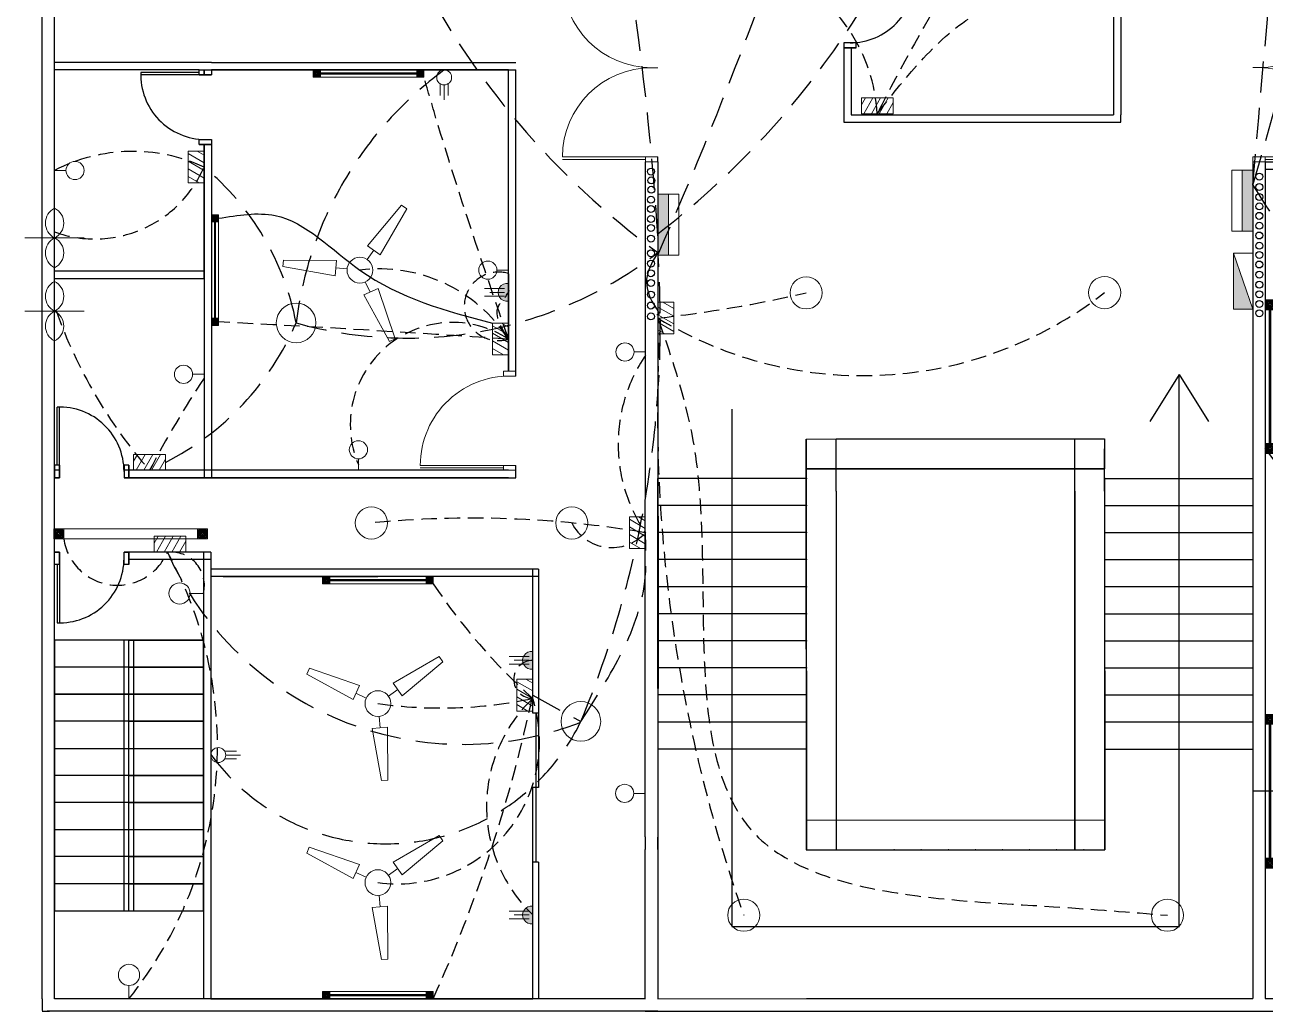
# Model space of a CAD drawing. Header units: inches. Extents: x 35258 to 134537, y 25067 to 83300.
# Drawn here: x 68748 to 69248, y 37307 to 37705 of the extents above; entities that cross this region are included whole.
import ezdxf

# ---------------------------------------------------------------- set-up
doc = ezdxf.new("R2010")
doc.units = ezdxf.units.IN
doc.header["$LTSCALE"] = 5
doc.header["$MEASUREMENT"] = 0
doc.linetypes.add('HIDDEN', pattern=[0.375, 0.25, -0.125])
for name, color, linetype in [('belkuni', 7, 'Continuous'), ('DB WIRE', 2, 'Continuous'), ('door', 60, 'Continuous'), ('SB wires', 1, 'Continuous')]:
    doc.layers.add(name, color=color, linetype=linetype)
for name, color, linetype, lineweight in [('E. Fixture', 6, 'Continuous', 20), ('G-FIX', 4, 'Continuous', 9), ('HATCH', 251, 'Continuous', 5)]:
    doc.layers.add(name, color=color, linetype=linetype, lineweight=lineweight)

# ---------------------------------------------------------------- blocks, each defined once
blk = doc.blocks.new('S')
at = {"layer": 'E. Fixture'}
for p, q in [((27102.47, -3564.52), (27101.37, -3580.67)), ((27104.44, -3564.49), (27102.47, -3564.52)), ((27104.44, -3564.49), (27106.12, -3580.63)), ((27106.12, -3580.63), (27101.37, -3580.67)), ((27103.45, -3584.14), (27103.45, -3580.66)), ((27082.54, -3599.02), (27095.82, -3589.69)), ((27095.82, -3589.69), (27098.17, -3593.81)), ((27100.04, -3590.05), (27097.02, -3591.79)), ((27106.86, -3590.05), (27109.88, -3591.79)), ((27111.08, -3589.69), (27108.73, -3593.81)), ((27124.36, -3599.02), (27111.08, -3589.69)), ((27083.52, -3600.72), (27098.17, -3593.81)), ((27123.38, -3600.72), (27108.73, -3593.81)), ((27082.54, -3599.02), (27083.52, -3600.72)), ((27124.36, -3599.02), (27123.38, -3600.72))]:
    blk.add_line(p, q, dxfattribs=at)
blk.add_circle((27103.45, -3588.08), 3.94, dxfattribs=at)
blk = doc.blocks.new('oo')
at = {"layer": 'E. Fixture', "lineweight": 15}
for p, q in [((755.23, 589.1), (809.18, 589.1)), ((755.23, 589.03), (809.18, 589.03)), ((755.23, 588.97), (809.18, 588.97)), ((755.23, 588.9), (809.18, 588.9)), ((755.23, 588.77), (809.18, 588.77)), ((755.23, 588.63), (809.18, 588.63)), ((755.23, 588.57), (809.18, 588.57)), ((755.23, 588.5), (809.18, 588.5)), ((755.23, 588.43), (809.18, 588.43)), ((755.23, 588.43), (809.18, 588.43))]:
    blk.add_line(p, q, dxfattribs=at)
at = {"layer": 'E. Fixture', "color": 5, "lineweight": 15}
blk.add_lwpolyline([(751.23, 590.77), (813.18, 590.77), (813.18, 586.76), (751.23, 586.76), (751.23, 590.77)], dxfattribs=at)
at = {"layer": 'HATCH', "lineweight": 15}
for points in [[(751.23, 590.77), (755.23, 590.77), (755.23, 586.76), (751.23, 586.76)], [(751.56, 590.43), (754.89, 590.43), (754.89, 587.1), (751.56, 587.1)], [(813.18, 590.77), (809.18, 590.77), (809.18, 586.76), (813.18, 586.76)], [(812.85, 590.43), (809.51, 590.43), (809.51, 587.1), (812.85, 587.1)], [(751.89, 590.1), (754.56, 590.1), (754.56, 587.43), (751.89, 587.43)], [(752.23, 589.77), (754.23, 589.77), (754.23, 587.76), (752.23, 587.76)], [(752.56, 589.43), (753.89, 589.43), (753.89, 588.1), (752.56, 588.1)], [(752.89, 589.1), (753.56, 589.1), (753.56, 588.43), (752.89, 588.43)], [(812.52, 590.1), (809.85, 590.1), (809.85, 587.43), (812.52, 587.43)], [(812.18, 589.77), (810.18, 589.77), (810.18, 587.76), (812.18, 587.76)], [(811.85, 589.43), (810.52, 589.43), (810.52, 588.1), (811.85, 588.1)], [(811.52, 589.1), (810.85, 589.1), (810.85, 588.43), (811.52, 588.43)]]:
    blk.add_lwpolyline(points, close=True, dxfattribs=at)
blk = doc.blocks.new('05')
at = {"layer": 'E. Fixture'}
blk.add_hatch(color=256, dxfattribs=at).paths.add_polyline_path([(27124.32, -3822.56), (27124.32, -3814.56, 1.138442)])
for p, q in [((27122.65, -3816.83), (27113.67, -3816.83)), ((27124.32, -3822.56), (27124.32, -3814.56)), ((27122.65, -3820.28), (27113.67, -3820.28)), ((27122.65, -3818.56), (27115.97, -3818.56))]:
    blk.add_line(p, q, dxfattribs=at)
blk.add_arc((27123.8, -3818.56), 4.03, 82.5917, 277.4083, dxfattribs=at)
blk = doc.blocks.new('14')
at = {"layer": 'E. Fixture'}
for p, q in [((26233.99, -3909.11), (26233.99, -3891.11)), ((26224.99, -3900.11), (26242.99, -3900.11))]:
    blk.add_line(p, q, dxfattribs=at)
for centre, start, end in [((26229.49, -3902.36), 26.564, 153.436), ((26229.49, -3897.86), 206.564, 333.436), ((26238.49, -3902.36), 26.564, 153.436), ((26238.49, -3897.86), 206.564, 333.436)]:
    blk.add_arc(centre, 5.03, start, end, dxfattribs=at)
blk = doc.blocks.new('2')
at = {"layer": 'E. Fixture'}
blk.add_hatch(color=256, dxfattribs=at).paths.add_polyline_path([(27131.11, -3604.57), (27131.11, -3606.15), (27140.34, -3606.15), (27140.34, -3604.57)])
blk.add_line((27140.34, -3604.57), (27131.11, -3604.57), dxfattribs=at)
blk.add_lwpolyline([(27131.11, -3602.99), (27140.34, -3602.99), (27140.34, -3606.15), (27131.11, -3606.15), (27131.11, -3602.99)], dxfattribs=at)
blk = doc.blocks.new('C')
at = {"layer": 'E. Fixture'}
blk.add_hatch(color=256, dxfattribs=at).paths.add_polyline_path([(27131.11, -3595.1), (27140.34, -3595.1), (27140.34, -3591.94)])
blk.add_line((27140.34, -3591.94), (27131.11, -3595.1), dxfattribs=at)
blk.add_lwpolyline([(27131.11, -3591.94), (27140.34, -3591.94), (27140.34, -3595.1), (27131.11, -3595.1), (27131.11, -3591.94)], dxfattribs=at)

msp = doc.modelspace()

# ---------------------------------------------------------------- hatches: boundary and pattern name
at = {"layer": 'E. Fixture', "lineweight": 5}
h = msp.add_hatch(dxfattribs=at)
h.set_pattern_fill('ANSI31', color=256, scale=21.33513, angle=15, style=0)
h.set_pattern_definition([(60, (12419.6095, 43619.7569), (-2.30959554, 1.3334456), [])])
h.paths.add_polyline_path([(69084.85, 37669.12), (69097.65, 37669.12), (69097.65, 37675.52), (69084.85, 37675.52)])
h = msp.add_hatch(dxfattribs=at)
h.set_pattern_fill('ANSI31', color=256, scale=21.33513, angle=-75, style=0)
h.set_pattern_definition([(330, (74764.0198, 94319.2512), (1.3334456, 2.30959554), [])])
h.paths.add_polyline_path([(68813.39, 37654.01), (68813.39, 37641.21), (68819.79, 37641.21), (68819.79, 37654.01)])
h = msp.add_hatch(dxfattribs=at)
h.set_pattern_fill('ANSI31', color=256, scale=21.33513, angle=105, style=0)
h.set_pattern_definition([(150, (63058.5727, -19084.9055), (-1.3334456, -2.30959554), [])])
h.paths.add_polyline_path([(69009.21, 37580.34), (69009.21, 37593.14), (69002.8, 37593.14), (69002.8, 37580.34)])
h = msp.add_hatch(dxfattribs=at)
h.set_pattern_fill('ANSI31', color=256, scale=21.33513, angle=-75, style=0)
h.set_pattern_definition([(330, (74886.7373, 94249.9133), (1.3334456, 2.30959554), [])])
h.paths.add_polyline_path([(68936.1, 37584.67), (68936.1, 37571.87), (68942.51, 37571.87), (68942.51, 37584.67)])
h = msp.add_hatch(dxfattribs=at)
h.set_pattern_fill('ANSI31', color=256, scale=21.33513, angle=15, style=0)
h.set_pattern_definition([(60, (12126.176, 43476.032), (-2.30959554, 1.3334456), [])])
h.paths.add_polyline_path([(68791.42, 37525.4), (68804.22, 37525.4), (68804.22, 37531.8), (68791.42, 37531.8)])
h = msp.add_hatch(dxfattribs=at)
h.set_pattern_fill('ANSI31', color=256, scale=21.33513, angle=-75, style=0)
h.set_pattern_definition([(330, (74941.9674, 94171.8906), (1.3334456, 2.30959554), [])])
h.paths.add_polyline_path([(68991.33, 37506.65), (68991.33, 37493.85), (68997.74, 37493.85), (68997.74, 37506.65)])
h = msp.add_hatch(dxfattribs=at)
h.set_pattern_fill('ANSI31', color=256, scale=21.33513, angle=15, style=0)
h.set_pattern_definition([(60, (12134.3844, 43443.032), (-2.30959554, 1.3334456), [])])
h.paths.add_polyline_path([(68799.63, 37492.4), (68812.43, 37492.4), (68812.43, 37498.8), (68799.63, 37498.8)])
h = msp.add_hatch(dxfattribs=at)
h.set_pattern_fill('ANSI31', color=256, scale=21.33513, angle=-75, style=0)
h.set_pattern_definition([(330, (74896.5873, 94106.417), (1.3334456, 2.30959554), [])])
h.paths.add_polyline_path([(68945.95, 37441.18), (68945.95, 37428.37), (68952.36, 37428.37), (68952.36, 37441.18)])

# ---------------------------------------------------------------- linework, layer by layer
for p, q in [((68754.53, 37312.4), (68754.53, 37912.4)), ((68759.53, 37671.67), (68759.53, 37912.4)), ((69186.47, 37725.64), (69186.47, 37677.87)), ((69186.47, 37725.64), (69186.47, 37668.63)), ((69189.47, 37725.64), (69189.47, 37668.63)), ((69077.77, 37697.68), (69077.77, 37668.67)), ((69080.77, 37697.68), (69080.77, 37697.68)), ((69080.77, 37697.68), (69080.77, 37697.68)), ((69080.77, 37697.68), (69080.77, 37697.68)), ((69080.77, 37695.68), (69080.77, 37668.67)), ((68759.53, 37522.4), (68759.53, 37689.74)), ((68817.79, 37689.74), (68759.53, 37689.74)), ((68822.79, 37689.74), (68817.79, 37689.74)), ((68822.79, 37689.74), (68945.51, 37689.74)), ((68999.82, 37687.67), (68999.82, 37687.66)), ((68999.82, 37687.66), (68999.82, 37687.67)), ((68999.82, 37687.67), (68999.82, 37687.67)), ((68999.82, 37687.67), (68999.82, 37687.67)), ((69245.69, 37687.7), (69245.69, 37687.71)), ((69245.69, 37687.71), (69245.69, 37687.7)), ((69245.69, 37687.7), (69245.69, 37687.7)), ((69245.69, 37687.7), (69245.69, 37687.7)), ((68817.79, 37686.74), (68759.53, 37686.74)), ((68759.53, 37605.75), (68759.53, 37686.74)), ((68819.79, 37684.74), (68819.79, 37686.74)), ((68819.79, 37686.74), (68819.79, 37684.74)), ((68819.79, 37684.74), (68819.79, 37686.74)), ((68819.79, 37686.74), (68819.79, 37684.74)), ((68822.79, 37686.74), (68822.79, 37684.74)), ((68822.79, 37686.74), (68945.51, 37686.74)), ((68822.79, 37686.74), (68822.79, 37684.74)), ((68822.79, 37686.74), (68822.79, 37684.74)), ((68942.51, 37686.74), (68822.79, 37686.74)), ((68822.79, 37686.74), (68882.65, 37686.74)), ((68822.79, 37686.74), (68942.51, 37686.74)), ((68942.51, 37565.39), (68942.51, 37686.74)), ((68942.51, 37565.39), (68942.51, 37686.74)), ((68942.51, 37565.39), (68942.51, 37686.74)), ((68945.51, 37563.3), (68945.51, 37686.74)), ((68759.53, 37312.4), (68759.53, 37668.67)), ((69077.77, 37668.67), (69077.77, 37665.67)), ((69080.77, 37668.67), (69186.47, 37668.63)), ((69189.47, 37665.64), (69189.47, 37668.63)), ((69077.77, 37665.67), (69189.47, 37665.64)), ((68819.79, 37658.74), (68819.79, 37658.74)), ((68819.79, 37658.74), (68819.79, 37658.74)), ((68819.79, 37658.74), (68819.79, 37658.74)), ((68819.79, 37658.74), (68819.79, 37658.74)), ((68819.79, 37658.74), (68819.79, 37658.74)), ((68819.79, 37658.74), (68819.79, 37658.74)), ((68822.79, 37658.74), (68822.79, 37522.4)), ((68822.79, 37658.74), (68822.79, 37522.4)), ((68822.79, 37658.74), (68822.79, 37522.4)), ((68819.79, 37602.75), (68819.79, 37656.74)), ((68819.79, 37656.74), (68819.79, 37522.4)), ((68819.79, 37602.75), (68819.79, 37656.74)), ((68819.79, 37656.74), (68819.79, 37522.4)), ((68819.79, 37602.75), (68819.79, 37656.74)), ((68819.79, 37656.74), (68819.79, 37522.4)), ((68997.67, 37377.6), (68997.82, 37649.67)), ((68999.82, 37649.68), (68999.82, 37649.67)), ((68999.82, 37649.67), (68999.82, 37649.68)), ((69002.8, 37649.67), (69002.8, 37312.4)), ((69002.82, 37649.67), (69002.82, 37651.67)), ((69242.69, 37649.7), (69242.69, 37312.48)), ((69245.69, 37649.71), (69245.69, 37649.7)), ((69245.69, 37649.7), (69245.69, 37649.71)), ((69247.69, 37649.7), (69247.69, 37312.48)), ((69247.69, 37649.7), (69309.93, 37649.7)), ((69247.69, 37646.7), (69309.93, 37646.7)), ((69247.69, 37646.7), (69309.93, 37646.7)), ((68759.53, 37605.75), (68819.79, 37605.75)), ((68759.53, 37605.75), (68819.79, 37605.75)), ((68759.53, 37605.75), (68819.79, 37605.75)), ((68759.53, 37602.75), (68819.79, 37602.75)), ((68759.53, 37602.75), (68819.79, 37602.75)), ((68759.53, 37602.75), (68819.79, 37602.75)), ((68819.79, 37602.75), (68819.79, 37522.4)), ((68819.79, 37602.75), (68819.79, 37522.4)), ((68819.79, 37602.75), (68819.79, 37522.4)), ((68819.79, 37602.75), (68819.79, 37525.4)), ((68942.51, 37604.57), (68942.51, 37565.39)), ((68942.51, 37604.57), (68942.51, 37565.39)), ((68942.51, 37604.57), (68942.51, 37565.39)), ((69002.81, 37576.51), (69002.85, 37437.4)), ((68942.51, 37563.39), (68942.51, 37563.39)), ((68942.51, 37563.39), (68942.51, 37563.39)), ((68942.51, 37563.39), (68942.51, 37563.39)), ((68942.51, 37563.39), (68942.51, 37563.39)), ((68942.51, 37563.39), (68942.51, 37563.39)), ((68942.51, 37563.39), (68942.51, 37563.39)), ((69212.97, 37564.06), (69201.19, 37545.04)), ((69212.97, 37341.23), (69212.97, 37564.06)), ((69212.97, 37564.06), (69224.76, 37545.04)), ((69032.67, 37550.01), (69032.67, 37341.48)), ((69062.6, 37538), (69182.93, 37538.03)), ((69062.64, 37534.01), (69062.63, 37538)), ((69062.63, 37538), (69062.67, 37537.97)), ((69062.67, 37377.56), (69062.67, 37538)), ((69074.64, 37526.01), (69074.63, 37538.01)), ((69074.63, 37538.01), (69182.93, 37538.01)), ((69170.94, 37526), (69170.94, 37538.03)), ((69182.93, 37538.01), (69182.94, 37534.01)), ((69182.97, 37534.12), (69182.97, 37538.11)), ((69182.97, 37538.11), (69183.01, 37538.08)), ((69062.64, 37516.98), (69062.64, 37534.01)), ((69062.67, 37372.44), (69062.64, 37534.01)), ((69170.94, 37517), (69170.94, 37534.03)), ((69170.97, 37372.47), (69170.94, 37534.03)), ((69182.94, 37526.03), (69182.94, 37534.01)), ((69182.94, 37534.01), (69182.94, 37526.01)), ((68945.51, 37525.39), (68945.51, 37527.39)), ((68761.53, 37525.4), (68759.53, 37525.4)), ((68761.53, 37522.4), (68759.53, 37522.4)), ((68759.53, 37522.4), (68761.53, 37522.4)), ((68761.53, 37522.4), (68759.53, 37522.4)), ((68761.53, 37522.4), (68759.53, 37522.4)), ((68759.53, 37522.4), (68761.53, 37522.4)), ((68761.53, 37522.4), (68759.53, 37522.4)), ((68761.53, 37522.4), (68759.53, 37522.4)), ((68759.53, 37522.4), (68761.53, 37522.4)), ((68761.53, 37522.4), (68759.53, 37522.4)), ((68787.53, 37525.4), (68787.52, 37525.4)), ((68787.53, 37525.4), (68787.52, 37525.4)), ((68942.51, 37525.4), (68787.52, 37525.4)), ((68942.51, 37522.4), (68787.53, 37522.4)), ((68787.53, 37522.4), (68942.51, 37522.4)), ((68942.51, 37522.4), (68787.53, 37522.4)), ((68942.51, 37522.4), (68787.53, 37522.4)), ((68787.53, 37522.4), (68942.51, 37522.4)), ((68942.51, 37522.4), (68787.53, 37522.4)), ((68942.51, 37522.4), (68787.53, 37522.4)), ((68787.53, 37522.4), (68942.51, 37522.4)), ((68942.51, 37522.4), (68787.53, 37522.4)), ((68942.51, 37525.4), (68789.53, 37525.4)), ((68942.51, 37525.4), (68789.53, 37525.4)), ((68942.51, 37525.4), (68942.51, 37525.39)), ((68942.51, 37525.39), (68942.51, 37525.4)), ((68942.51, 37525.4), (68942.51, 37525.39)), ((68942.51, 37525.39), (68942.51, 37525.4)), ((68942.51, 37525.4), (68942.51, 37525.39)), ((68942.51, 37525.39), (68942.51, 37525.4)), ((68942.51, 37522.4), (68945.52, 37522.4)), ((68945.52, 37522.4), (68945.51, 37525.39)), ((69062.6, 37526), (69182.94, 37526.03)), ((69182.94, 37526.01), (69062.64, 37526.01)), ((69074.64, 37516.98), (69074.64, 37526.01)), ((69170.94, 37516.97), (69170.94, 37526.01)), ((69182.94, 37526.01), (69170.94, 37526)), ((69182.94, 37517), (69182.94, 37526.03)), ((69182.97, 37377.59), (69182.97, 37522.14)), ((69182.97, 37413.05), (69182.97, 37522.14)), ((69182.97, 37522.14), (69192.91, 37522.14)), ((69182.97, 37522.14), (69242.97, 37522.14)), ((69062.67, 37522.11), (69002.67, 37522.11)), ((69002.8, 37437.4), (69002.8, 37522.11)), ((69062.67, 37522.11), (69052.73, 37522.11)), ((69062.67, 37413.02), (69062.67, 37522.11)), ((69062.64, 37516.98), (69062.64, 37372.43)), ((69062.64, 37516.98), (69062.67, 37372.44)), ((69074.64, 37516.98), (69074.67, 37372.45)), ((69170.94, 37517), (69170.94, 37372.45)), ((69170.94, 37517), (69170.97, 37372.47)), ((69170.97, 37372.47), (69170.94, 37516.97)), ((69182.94, 37517), (69182.97, 37372.47)), ((69062.67, 37511.2), (69002.67, 37511.2)), ((69062.67, 37511.2), (69052.73, 37511.2)), ((69182.97, 37511.23), (69192.91, 37511.23)), ((69182.97, 37511.23), (69242.97, 37511.23)), ((69062.67, 37500.29), (69002.67, 37500.29)), ((69062.67, 37500.29), (69052.73, 37500.29)), ((69182.97, 37500.32), (69192.91, 37500.32)), ((69182.97, 37500.32), (69242.97, 37500.32)), ((68759.45, 37492.4), (68761.53, 37492.4)), ((68759.45, 37492.4), (68761.53, 37492.4)), ((68761.53, 37492.4), (68759.53, 37492.4)), ((68761.53, 37492.4), (68759.53, 37492.4)), ((68759.53, 37312.4), (68759.53, 37492.4)), ((68787.53, 37492.4), (68789.38, 37492.4)), ((68789.38, 37492.4), (68787.53, 37492.4)), ((68822.53, 37492.4), (68787.53, 37492.4)), ((68789.38, 37492.4), (68787.53, 37492.4)), ((68787.53, 37492.4), (68789.38, 37492.4)), ((68789.38, 37492.4), (68787.53, 37492.4)), ((68819.53, 37492.4), (68819.53, 37312.4)), ((68822.53, 37492.4), (68822.53, 37312.4)), ((68759.45, 37489.4), (68759.53, 37489.4)), ((68787.53, 37489.4), (68787.52, 37489.4)), ((68787.52, 37489.4), (68787.53, 37489.4)), ((68787.53, 37489.4), (68787.52, 37489.4)), ((68787.53, 37489.4), (68787.52, 37489.4)), ((68822.53, 37489.4), (68789.53, 37489.4)), ((69062.67, 37489.38), (69002.67, 37489.38)), ((69062.67, 37489.38), (69052.73, 37489.38)), ((69182.97, 37489.41), (69192.91, 37489.41)), ((69182.97, 37489.41), (69242.97, 37489.41)), ((68954.71, 37485.58), (68822.5, 37485.56)), ((68822.5, 37485.56), (68822.53, 37312.4)), ((68954.71, 37482.58), (68822.5, 37482.56)), ((68952.36, 37482.58), (68827.49, 37482.57)), ((68827.49, 37482.57), (68889.92, 37482.57)), ((68952.36, 37427.48), (68952.36, 37485.56)), ((68954.71, 37485.58), (68954.71, 37397.48)), ((69062.67, 37478.47), (69002.67, 37478.47)), ((69062.67, 37478.47), (69052.73, 37478.47)), ((69182.97, 37478.5), (69192.91, 37478.5)), ((69182.97, 37478.5), (69242.97, 37478.5)), ((69062.67, 37467.56), (69002.67, 37467.56)), ((69062.67, 37467.56), (69052.73, 37467.56)), ((69182.97, 37467.59), (69192.91, 37467.59)), ((69182.97, 37467.59), (69242.97, 37467.59)), ((68819.53, 37456.94), (68759.53, 37456.94)), ((68759.53, 37456.94), (68759.53, 37347.85)), ((68819.53, 37456.94), (68759.53, 37456.94)), ((68787.53, 37347.85), (68787.53, 37456.94)), ((68789.53, 37347.85), (68789.53, 37456.94)), ((68789.53, 37347.85), (68789.53, 37456.94)), ((68789.53, 37456.94), (68799.46, 37456.94)), ((68789.53, 37456.94), (68800.43, 37456.94)), ((68789.53, 37456.94), (68819.53, 37456.94)), ((68791.53, 37347.85), (68791.53, 37456.94)), ((68819.53, 37347.85), (68819.53, 37456.94)), ((69062.67, 37456.65), (69002.67, 37456.65)), ((69062.67, 37456.65), (69052.73, 37456.65)), ((69182.97, 37456.68), (69192.91, 37456.68)), ((69182.97, 37456.68), (69242.97, 37456.68)), ((68819.53, 37446.04), (68759.53, 37446.04)), ((68789.53, 37446.04), (68799.46, 37446.04)), ((68789.53, 37446.04), (68799.81, 37446.04)), ((68789.53, 37446.04), (68819.53, 37446.04)), ((69062.67, 37445.74), (69002.67, 37445.74)), ((69062.67, 37445.74), (69052.21, 37445.74)), ((69182.97, 37445.77), (69193.44, 37445.77)), ((69182.97, 37445.77), (69242.97, 37445.77)), ((69062.67, 37372.44), (69062.67, 37437.49)), ((68819.53, 37435.13), (68759.53, 37435.13)), ((68759.53, 37435.13), (68819.53, 37435.13)), ((68759.53, 37435.13), (68759.53, 37435.13)), ((68789.53, 37435.13), (68799.46, 37435.13)), ((68789.53, 37435.13), (68800.43, 37435.13)), ((68789.53, 37435.13), (68819.53, 37435.13)), ((68789.53, 37435.13), (68789.53, 37435.13)), ((68789.53, 37435.13), (68799.81, 37435.13)), ((69062.67, 37434.84), (69002.67, 37434.84)), ((69062.67, 37434.84), (69051.77, 37434.84)), ((69182.97, 37434.86), (69193.88, 37434.86)), ((69182.97, 37434.86), (69242.97, 37434.86)), ((68954.71, 37427.48), (68952.36, 37427.48)), ((68953.53, 37427.48), (68953.53, 37397.48)), ((68819.53, 37424.22), (68759.53, 37424.22)), ((68789.53, 37424.22), (68799.46, 37424.22)), ((68789.53, 37424.22), (68799.81, 37424.22)), ((68789.53, 37424.22), (68819.53, 37424.22)), ((69062.67, 37423.93), (69002.67, 37423.93)), ((69062.67, 37423.93), (69052.38, 37423.93)), ((69182.97, 37423.95), (69193.26, 37423.95)), ((69182.97, 37423.95), (69242.97, 37423.95)), ((68759.53, 37413.31), (68819.53, 37413.31)), ((68759.53, 37413.31), (68759.53, 37413.31)), ((68789.53, 37413.31), (68799.46, 37413.31)), ((68789.53, 37413.31), (68789.53, 37413.31)), ((68789.53, 37413.31), (68799.81, 37413.31)), ((69062.67, 37413.02), (69002.67, 37413.02)), ((69062.67, 37413.02), (69052.38, 37413.02)), ((69062.67, 37413.02), (69062.67, 37413.02)), ((69182.97, 37413.05), (69182.97, 37413.05)), ((69182.97, 37413.05), (69193.26, 37413.05)), ((69182.97, 37413.05), (69242.97, 37413.05)), ((68819.53, 37402.4), (68759.53, 37402.4)), ((68789.53, 37402.4), (68799.46, 37402.4)), ((68789.53, 37402.4), (68800.43, 37402.4)), ((68789.53, 37402.4), (68819.53, 37402.4)), ((68952.36, 37312.37), (68952.36, 37397.48)), ((68954.71, 37397.48), (68952.36, 37397.48)), ((68953.53, 37397.48), (68953.53, 37367.48)), ((69251.69, 37396.04), (69242.78, 37396.04)), ((68819.53, 37391.49), (68759.53, 37391.49)), ((68789.53, 37391.49), (68799.46, 37391.49)), ((68789.53, 37391.49), (68799.81, 37391.49)), ((68789.53, 37391.49), (68819.53, 37391.49)), ((69062.63, 37384.44), (69182.97, 37384.47)), ((68759.53, 37380.58), (68819.53, 37380.58)), ((68759.53, 37380.58), (68759.53, 37380.58)), ((68789.53, 37380.58), (68799.99, 37380.58)), ((68789.53, 37380.58), (68789.53, 37380.58)), ((68789.53, 37380.58), (68799.81, 37380.58)), ((68997.67, 37377.6), (68997.67, 37372.56)), ((68997.68, 37377.56), (68997.67, 37377.56)), ((68997.67, 37377.56), (68997.67, 37372.56)), ((69002.67, 37377.56), (69002.67, 37372.56)), ((69062.67, 37372.44), (69062.67, 37377.56)), ((69182.97, 37372.47), (69182.97, 37377.59)), ((68997.67, 37372.56), (68997.68, 37372.58)), ((68997.68, 37312.4), (68997.68, 37372.58)), ((69062.64, 37372.44), (69182.97, 37372.47)), ((69177.85, 37372.47), (69182.97, 37372.47)), ((69182.97, 37372.47), (69182.97, 37372.47)), ((68819.53, 37369.67), (68759.53, 37369.67)), ((68789.53, 37369.67), (68800.43, 37369.67)), ((68789.53, 37369.67), (68819.53, 37369.67)), ((68954.71, 37367.48), (68952.36, 37367.48)), ((68954.71, 37367.48), (68954.71, 37312.37)), ((69247.69, 37362.38), (69247.69, 37312.48)), ((69247.69, 37362.38), (69247.69, 37312.48)), ((69247.69, 37362.38), (69247.69, 37312.48)), ((68819.53, 37358.76), (68759.53, 37358.76)), ((68789.53, 37358.76), (68799.81, 37358.76)), ((68789.53, 37358.76), (68819.53, 37358.76)), ((68759.53, 37347.85), (68819.53, 37347.85)), ((68759.53, 37347.85), (68759.53, 37347.85)), ((69032.67, 37341.48), (69212.97, 37341.48)), ((68754.53, 37312.4), (68754.53, 37307.64)), ((68997.68, 37312.4), (68759.53, 37312.4)), ((68997.8, 37312.4), (68759.53, 37312.4)), ((68822.53, 37312.4), (68759.53, 37312.4)), ((68997.8, 37312.4), (68806.04, 37312.4)), ((68954.71, 37312.37), (68822.46, 37312.4)), ((68822.53, 37312.4), (68952.36, 37312.4)), ((68952.36, 37312.4), (68889.89, 37312.39)), ((69002.8, 37312.4), (69242.68, 37312.48)), ((69062.68, 37312.44), (69242.68, 37312.48)), ((69242.69, 37312.48), (69242.68, 37312.48)), ((69242.68, 37312.48), (69242.69, 37312.48)), ((69242.69, 37312.48), (69242.68, 37312.48)), ((69242.68, 37312.48), (69242.69, 37312.48)), ((69242.69, 37312.48), (69242.69, 37312.48)), ((69242.69, 37312.48), (69242.69, 37312.48)), ((69247.69, 37312.48), (69439.34, 37312.48)), ((69247.69, 37312.48), (69487.84, 37312.48)), ((68754.51, 37307.4), (68757.53, 37307.4)), ((68819.53, 37307.4), (68756.53, 37307.4)), ((69002.8, 37307.4), (68757.53, 37307.4)), ((68822.53, 37307.4), (68819.53, 37307.4)), ((68824.53, 37307.4), (68824.53, 37307.4)), ((68997.8, 37307.4), (68997.68, 37307.4)), ((68997.68, 37307.4), (69002.8, 37307.4)), ((69002.8, 37307.4), (69247.57, 37307.4)), ((69002.8, 37307.4), (69247.57, 37307.4)), ((69247.57, 37307.38), (69492.84, 37307.38))]:
    msp.add_line(p, q)
at = {"color": 242, "true_color": 0xcd2027}
for centre in [(69000.04, 37645.78), (69000.16, 37642.23), (69245.28, 37643.75), (69000.13, 37638.45), (69245.28, 37639.57), (69000.01, 37634.42), (69245.28, 37635.55), (69245.28, 37631.74), (69000.01, 37630.7), (69000.01, 37626.66), (69245.28, 37627.94), (68999.99, 37623.09), (69245.28, 37623.98), (68999.99, 37618.76), (69245.28, 37620.03), (69245.28, 37615.91), (68999.99, 37612.85), (69245.28, 37612.2), (68999.99, 37608.72), (69245.28, 37608.34), (68999.99, 37604.83), (68999.99, 37600.93), (69245.28, 37604.25), (68999.99, 37596.21), (69245.28, 37600.21), (69245.28, 37596.36), (68999.99, 37591.8), (69245.28, 37592.44), (68999.99, 37587.42), (69245.28, 37588.67)]:
    msp.add_circle(centre, 1.4, dxfattribs=at)
at = {"color": 1, "linetype": 'HIDDEN', "ltscale": 5}
for centre, radius, start, end in [((68938.51, 37591.47), 13.79, 73.1686, 286.8294), ((-1534407.14, 38336.05), 1603405.1, 359.96642827, 359.97013379), ((68952.36, 37441.12), 7.68, 90, 269.9999)]:
    msp.add_arc(centre, radius, start, end, dxfattribs=at)
for points in [[(68825.67, 37626.95), (68848.45, 37628.07), (68882.65, 37606.07), (68936.1, 37584.67)], [(69002.8, 37613.14), (69001.38, 37591.8), (69002.8, 37588.04), (69002.42, 37588.04)]]:
    msp.add_spline(points, degree=3)
msp.add_spline([(68942.51, 37578.27), (68938.51, 37591.47), (68942.51, 37597.11), (68942.85, 37597.83)], degree=3, dxfattribs=at)
for p in [(69182.97, 37522.14), (69062.67, 37522.11), (69062.67, 37511.2), (69182.97, 37511.23), (69062.67, 37500.29), (69182.97, 37500.32), (69062.67, 37489.38), (69182.97, 37489.41), (69062.67, 37478.47), (69182.97, 37478.5), (69062.67, 37467.56), (69182.97, 37467.59), (68789.53, 37456.94), (68789.53, 37456.94), (69062.67, 37456.65), (69182.97, 37456.68), (68789.53, 37446.04), (68789.53, 37446.04), (69062.67, 37445.74), (69182.97, 37445.77), (68789.53, 37435.13), (68789.53, 37435.13), (69062.67, 37434.84), (69182.97, 37434.86), (68789.53, 37424.22), (68789.53, 37424.22), (69062.67, 37423.93), (69182.97, 37423.95), (68789.53, 37413.31), (68789.53, 37402.4), (68789.53, 37402.4), (68789.53, 37391.49), (68789.53, 37391.49), (68789.53, 37380.58), (69098.12, 37372.45), (69109.03, 37372.45), (69119.94, 37372.46), (69130.85, 37372.46), (69141.76, 37372.46), (69152.67, 37372.46), (69163.58, 37372.47), (69174.49, 37372.47), (68789.53, 37369.67), (68789.53, 37358.76)]:
    msp.add_point(p)
at = {"layer": 'belkuni'}
for p, q in [((68817.79, 37684.74), (68794.29, 37684.74)), ((68817.79, 37684.74), (68794.29, 37684.74)), ((68817.79, 37684.74), (68794.29, 37684.74)), ((68817.79, 37685.74), (68794.31, 37685.74)), ((68817.79, 37685.74), (68794.31, 37685.74)), ((68817.79, 37685.74), (68794.31, 37685.74)), ((68760.53, 37527.4), (68760.53, 37550.88)), ((68760.53, 37527.4), (68760.53, 37550.88)), ((68760.53, 37527.4), (68760.53, 37550.88)), ((68761.53, 37527.4), (68761.53, 37550.9)), ((68761.53, 37527.4), (68761.53, 37550.9)), ((68761.53, 37527.4), (68761.53, 37550.9)), ((68760.53, 37487.4), (68760.53, 37463.92)), ((68761.53, 37487.4), (68761.53, 37463.9))]:
    msp.add_line(p, q, dxfattribs=at)
for centre, start, end in [((69080.27, 37723.68), 270, 2.2042), ((68820.29, 37684.74), 177.7958, 270), ((68820.29, 37684.74), 177.7958, 270), ((68820.29, 37684.74), 177.7958, 270), ((68761.53, 37524.9), 0, 92.2042), ((68761.53, 37524.9), 0, 92.2042), ((68761.53, 37524.9), 0, 92.2042), ((68761.53, 37489.9), 267.7958, 0)]:
    msp.add_arc(centre, 26, start, end, dxfattribs=at)
at = {"layer": 'DB WIRE', "linetype": 'HIDDEN', "ltscale": 10}
for centre, radius, start, end in [((67847.4, 37546.48), 1157.73, 3.63254, 28.72381), ((68794.67, 37891.73), 341.69, 307.5151, 20.1), ((69192.99, 37874.42), 323.16, 179.9957, 233.9485), ((67201.63, 38399.56), 1965.79, 336.38563, 342.74553), ((69004.62, 37566.77), 148.78, 126.2608, 173.0423), ((68751, 37564.53), 107.86, 10.8269, 50.3743), ((68901.56, 37744.65), 165.97, 254.4043, 307.5926), ((68586.16, 37584.6), 417.62, 337.4118, 3.9195), ((68753.25, 37629.24), 112.81, 296.8586, 336.7977), ((68924.29, 37545.52), 130.56, 204.0101, 291.2349), ((69260.52, 37976.1), 622.89, 240.34766, 242.37991), ((68893.17, 37462.08), 87.24, 215.9222, 334.2529)]:
    msp.add_arc(centre, radius, start, end, dxfattribs=at)
for points in [[(69242.69, 37640.36), (69280.94, 38075.86)], [(69242.69, 37640.36), (69285.72, 37824.7), (69290.37, 37873.08)], [(69242.69, 37640.36), (69280.82, 37580.25)], [(68971.75, 37424.19), (68997.73, 37482.47), (68997.74, 37500.25)]]:
    msp.add_spline(points, degree=3, dxfattribs=at)
at = {"layer": 'door'}
for p, q in [((69082.77, 37695.68), (69077.77, 37695.68)), ((68817.79, 37684.74), (68822.79, 37684.74)), ((68817.79, 37684.74), (68822.79, 37684.74)), ((68817.79, 37684.74), (68822.79, 37684.74)), ((68817.79, 37656.74), (68822.79, 37656.74)), ((68817.79, 37656.74), (68822.79, 37656.74)), ((68817.79, 37656.74), (68822.79, 37656.74)), ((68761.53, 37527.4), (68761.53, 37522.4)), ((68761.53, 37527.4), (68761.53, 37522.4)), ((68761.53, 37527.4), (68761.53, 37522.4)), ((68789.53, 37527.4), (68789.53, 37522.4)), ((68789.53, 37527.4), (68789.53, 37522.4)), ((68789.53, 37527.4), (68789.53, 37522.4)), ((68761.53, 37487.4), (68761.53, 37492.4)), ((68789.53, 37487.4), (68789.53, 37492.4))]:
    msp.add_line(p, q, dxfattribs=at)
for points in [[(69082.77, 37695.68), (69082.77, 37697.68), (69077.77, 37697.68), (69077.77, 37695.68)], [(68817.79, 37684.74), (68817.79, 37686.74), (68822.79, 37686.74), (68822.79, 37684.74)], [(68817.79, 37684.74), (68817.79, 37686.74), (68822.79, 37686.74), (68822.79, 37684.74)], [(68817.79, 37684.74), (68817.79, 37686.74), (68822.79, 37686.74), (68822.79, 37684.74)], [(68817.79, 37656.74), (68817.79, 37658.74), (68822.79, 37658.74), (68822.79, 37656.74)], [(68817.79, 37656.74), (68817.79, 37658.74), (68822.79, 37658.74), (68822.79, 37656.74)], [(68817.79, 37656.74), (68817.79, 37658.74), (68822.79, 37658.74), (68822.79, 37656.74)], [(68761.53, 37527.4), (68759.53, 37527.4), (68759.53, 37522.4), (68761.53, 37522.4)], [(68761.53, 37527.4), (68759.53, 37527.4), (68759.53, 37522.4), (68761.53, 37522.4)], [(68761.53, 37527.4), (68759.53, 37527.4), (68759.53, 37522.4), (68761.53, 37522.4)], [(68789.53, 37527.4), (68787.53, 37527.4), (68787.53, 37522.4), (68789.53, 37522.4)], [(68789.53, 37527.4), (68787.53, 37527.4), (68787.53, 37522.4), (68789.53, 37522.4)], [(68789.53, 37527.4), (68787.53, 37527.4), (68787.53, 37522.4), (68789.53, 37522.4)], [(68761.53, 37487.4), (68759.53, 37487.4), (68759.53, 37492.4), (68761.53, 37492.4)], [(68789.53, 37487.4), (68787.53, 37487.4), (68787.53, 37492.4), (68789.53, 37492.4)]]:
    msp.add_lwpolyline(points, close=True, dxfattribs=at)
at = {"layer": 'E. Fixture', "lineweight": 5}
for p, q in [((68915.07, 37681.12), (68915.07, 37676.41)), ((68916.62, 37680.72), (68916.62, 37674.77)), ((68918.18, 37681.12), (68918.18, 37676.41)), ((68759.53, 37644.85), (68759.53, 37647.64)), ((68764.12, 37646.24), (68759.53, 37646.24)), ((68942.51, 37604.68), (68942.51, 37607.46)), ((68937.91, 37606.07), (68942.51, 37606.07)), ((68993.18, 37573.08), (68997.78, 37573.08)), ((68997.78, 37571.69), (68997.78, 37574.47)), ((68815.2, 37564.08), (68819.79, 37564.08)), ((68819.79, 37562.68), (68819.79, 37565.47)), ((68882.05, 37529.99), (68882.05, 37525.4)), ((68883.44, 37525.4), (68880.66, 37525.4)), ((68819.53, 37474.13), (68819.53, 37477.36)), ((68814.19, 37475.75), (68819.53, 37475.75)), ((68828.13, 37412.16), (68832.84, 37412.16)), ((68828.13, 37409.06), (68832.84, 37409.06)), ((68828.53, 37410.61), (68834.48, 37410.61)), ((68993.09, 37395.16), (68997.68, 37395.16)), ((68997.68, 37393.77), (68997.68, 37396.55)), ((68789.53, 37317.73), (68789.53, 37312.4)), ((68787.91, 37312.4), (68791.14, 37312.4))]:
    msp.add_line(p, q, dxfattribs=at)
for points in [[(69084.85, 37675.52), (69097.65, 37675.52), (69097.65, 37669.12), (69084.85, 37669.12)], [(68819.79, 37654.01), (68819.79, 37641.21), (68813.39, 37641.21), (68813.39, 37654.01)], [(69002.8, 37580.34), (69002.8, 37593.14), (69009.21, 37593.14), (69009.21, 37580.34)], [(68942.51, 37584.67), (68942.51, 37571.87), (68936.1, 37571.87), (68936.1, 37584.67)], [(68791.42, 37531.8), (68804.22, 37531.8), (68804.22, 37525.4), (68791.42, 37525.4)], [(68997.74, 37506.65), (68997.74, 37493.85), (68991.33, 37493.85), (68991.33, 37506.65)], [(68799.63, 37498.8), (68812.43, 37498.8), (68812.43, 37492.4), (68799.63, 37492.4)], [(68952.36, 37441.18), (68952.36, 37428.37), (68945.95, 37428.37), (68945.95, 37441.18)]]:
    msp.add_lwpolyline(points, close=True, dxfattribs=at)
at = {"layer": 'E. Fixture', "color": 5, "lineweight": 5}
msp.add_lwpolyline([(68759.23, 37501.8), (68821.18, 37501.8), (68821.18, 37497.8), (68759.23, 37497.8), (68759.23, 37501.8)], dxfattribs=at)
at = {"layer": 'E. Fixture', "lineweight": 5}
for centre, radius in [((68916.62, 37683.73), 3.01), ((68767.79, 37646.24), 3.67), ((68934.24, 37606.07), 3.67), ((69062.6, 37596.9), 6.48), ((69182.93, 37597.01), 6.48), ((68989.51, 37573.08), 3.67), ((68811.53, 37564.08), 3.67), ((68882.05, 37533.66), 3.67), ((68887.27, 37504.17), 6.48), ((68968.08, 37504.17), 6.48), ((68809.93, 37475.75), 4.27), ((68825.52, 37410.61), 3.01), ((68989.42, 37395.16), 3.67), ((69037.43, 37346.05), 6.48), ((69208.26, 37346.05), 6.48), ((68789.53, 37322), 4.27)]:
    msp.add_circle(centre, radius, dxfattribs=at)
at = {"layer": 'E. Fixture', "color": 40, "lineweight": 5, "true_color": 0xf8d731}
for centre in [(68856.94, 37584.79), (68971.75, 37424.19)]:
    msp.add_circle(centre, 8, dxfattribs=at)
at = {"layer": 'G-FIX'}
for p, q in [((69002.82, 37687.67), (68999.82, 37687.67)), ((69002.82, 37687.67), (68999.82, 37687.67)), ((69242.69, 37687.7), (69245.69, 37687.7)), ((69242.69, 37687.7), (69245.69, 37687.7)), ((69002.82, 37651.67), (68964.32, 37651.67)), ((68997.82, 37650.67), (68964.32, 37650.67)), ((68997.82, 37651.67), (69002.82, 37651.67)), ((69242.69, 37651.7), (69281.19, 37651.7)), ((69247.69, 37651.7), (69242.69, 37651.7)), ((69247.69, 37650.7), (69281.19, 37650.7)), ((68945.51, 37563.39), (68940.51, 37563.39)), ((68945.51, 37527.39), (68907.01, 37527.39)), ((68940.51, 37527.39), (68945.51, 37527.39)), ((68940.51, 37526.39), (68907.01, 37526.39)), ((68940.51, 37526.39), (68907.01, 37526.39)), ((68940.51, 37526.39), (68907.01, 37526.39))]:
    msp.add_line(p, q, dxfattribs=at)
for points in [[(68999.82, 37687.67), (69002.82, 37687.67)], [(69002.82, 37687.67), (68999.82, 37687.67)], [(68999.82, 37687.67), (69002.82, 37687.67)], [(69002.82, 37687.67), (68999.82, 37687.67)], [(69245.69, 37687.7), (69242.69, 37687.7)], [(69242.69, 37687.7), (69245.69, 37687.7)], [(69245.69, 37687.7), (69242.69, 37687.7)], [(69242.69, 37687.7), (69245.69, 37687.7)]]:
    msp.add_lwpolyline(points, dxfattribs=at)
for points in [[(69002.82, 37649.67), (69002.82, 37651.67), (68997.82, 37651.67), (68997.82, 37649.67)], [(69242.69, 37649.7), (69242.69, 37651.7), (69247.69, 37651.7), (69247.69, 37649.7)], [(68945.51, 37563.39), (68945.51, 37565.39), (68940.51, 37565.39), (68940.51, 37563.39)], [(68945.51, 37525.39), (68945.51, 37527.39), (68940.51, 37527.39), (68940.51, 37525.39)]]:
    msp.add_lwpolyline(points, close=True, dxfattribs=at)
for centre, start, end in [((69000.32, 37723.67), 180, 270), ((69245.19, 37723.7), 270, 0), ((69000.32, 37651.67), 90, 180), ((69245.19, 37651.7), 0, 90), ((68943.01, 37527.39), 86.0179, 180)]:
    msp.add_arc(centre, 36, start, end, dxfattribs=at)
at = {"layer": 'HATCH', "lineweight": 5}
for points in [[(68759.23, 37501.8), (68763.23, 37501.8), (68763.23, 37497.8), (68759.23, 37497.8)], [(68759.56, 37501.46), (68762.89, 37501.46), (68762.89, 37498.13), (68759.56, 37498.13)], [(68759.89, 37501.13), (68762.56, 37501.13), (68762.56, 37498.46), (68759.89, 37498.46)], [(68760.23, 37500.8), (68762.23, 37500.8), (68762.23, 37498.8), (68760.23, 37498.8)], [(68760.56, 37500.46), (68761.89, 37500.46), (68761.89, 37499.13), (68760.56, 37499.13)], [(68760.89, 37500.13), (68761.56, 37500.13), (68761.56, 37499.46), (68760.89, 37499.46)], [(68821.18, 37501.8), (68817.18, 37501.8), (68817.18, 37497.8), (68821.18, 37497.8)], [(68820.85, 37501.46), (68817.51, 37501.46), (68817.51, 37498.13), (68820.85, 37498.13)], [(68820.51, 37501.13), (68817.85, 37501.13), (68817.85, 37498.46), (68820.51, 37498.46)], [(68820.18, 37500.8), (68818.18, 37500.8), (68818.18, 37498.8), (68820.18, 37498.8)], [(68819.85, 37500.46), (68818.51, 37500.46), (68818.51, 37499.13), (68819.85, 37499.13)], [(68819.51, 37500.13), (68818.85, 37500.13), (68818.85, 37499.46), (68819.51, 37499.46)]]:
    msp.add_lwpolyline(points, close=True, dxfattribs=at)
at = {"layer": 'SB wires', "linetype": 'HIDDEN', "ltscale": 5}
for centre, radius, start, end in [((69023.93, 37665.28), 67.43, 3.2646, 63.4428), ((69842.38, 37287.48), 842.53, 148.71765, 153.06529), ((68791.05, 37585.35), 68.57, 65.2245, 117.3713), ((68775.78, 37666.54), 47.91, 250.1682, 336.7298), ((68890.52, 37544.68), 61.89, 32.872, 97.3108), ((69085.43, 37722.32), 158.77, 238.642, 307.8889), ((68945.03, 38107.44), 523.9, 276.3313, 282.9681), ((68946.98, 37655.84), 198.16, 199.4707, 221.1694), ((68407.46, 29570.33), 8025.8, 86.177518, 87.013096), ((68919.95, 37543.81), 41.18, 56.7929, 203.0385), ((69612.37, 37549.04), 609.73, 176.51069, 199.44562), ((69050.3, 37535.94), 63.53, 145.7582, 214.1779), ((69195.1, 37315.69), 449.23, 146.6631, 152.1728), ((68927.67, 37084.61), 421.5, 80.4317, 95.5008), ((68984.25, 37512.37), 18.13, 206.8782, 318.0527), ((68784.88, 37500.96), 21.89, 188.3145, 336.9678), ((68662.75, 37413.98), 162.45, 321.2943, 28.8623), ((68806.58, 37479.05), 13.36, 345.7104, 92.3547), ((69112.59, 37613), 240.66, 213.6364, 228.2546), ((68897.7, 37416.04), 57.35, 262.177, 17.6596), ((68915.3, 37608.81), 179.23, 261.8553, 281.9301), ((68366.32, 37559.33), 599.13, 335.66028, 348.00131), ((68994.07, 37389.81), 60.36, 133.7098, 226.2904)]:
    msp.add_arc(centre, radius, start, end, dxfattribs=at)
for points in [[(69091.25, 37669.12), (69131.37, 37709.49), (69176.75, 37725.22)], [(68942.5, 37578.27), (68913.5, 37666.76), (68908.46, 37683.86)], [(69002.8, 37586.74), (69017.55, 37533.82), (69042.28, 37378.46), (69162.27, 37349.5), (69208.26, 37346.05)], [(69380.2, 37312.48), (69278.79, 37492.5), (69247.69, 37534.17)]]:
    msp.add_spline(points, degree=3, dxfattribs=at)

# ---------------------------------------------------------------- block references
at = {"lineweight": 5, "yscale": 0.7200000000000001, "zscale": 0.7200000000000001}
for p, xscale in [((69449.34, 37261.39), -0.7200000000000001), ((68326.74, 37057.22), 0.7200000000000001), ((68326.7, 36889.92), 0.7200000000000001)]:
    msp.add_blockref('oo', p, dxfattribs=dict(at, xscale=xscale))
at = {"lineweight": 5, "xscale": -0.7200000000000001, "yscale": 0.7200000000000001, "zscale": 0.7200000000000001, "rotation": 270}
msp.add_blockref('oo', (68400.32, 37042.9), dxfattribs=at)
at = {"lineweight": 5, "rotation": 270}
for p in [(68660.92, 38345.35), (68660.92, 38178.24)]:
    msp.add_blockref('oo', p, dxfattribs=at)
at = {"layer": 'E. Fixture', "lineweight": 5}
for name, p, xscale, yscale, zscale, rotation in [('2', (59625.47, -34734), 2.666891211381881, 2.666891211381881, 2.666891211381881, 90), ('S', (38483.33, 18268.54), -1.317800955128273, 1.317800955121213, 1.317800955120776, 204.9199077408056), ('2', (78620.02, 109992.45), 2.666891211381881, 2.666891211381881, 2.666891211381881, 270), ('14', (63558.94, 72600.65), -1.333445605687302, 1.333445605687302, 1.333445605689528, 90), ('C', (78020.49, 103914.54), 2.443750000005821, 2.443750000005821, 2.443750000005821, 270.0000000001092), ('14', (63558.94, 72571.12), -1.333445605687302, 1.333445605687302, 1.333445605689528, 90), ('05', (44528.56, 34160.12), -0.9000757838413848, 0.900075783838929, 0.9000757838413848, 180), ('S', (49552.38, 7032.06), 1.317800955128273, 1.317800955128273, 1.317800955128273, 65.08009225919442), ('S', (49552.37, 6959.91), 1.317800955128273, 1.317800955128273, 1.317800955128273, 65.08009225919442)]:
    msp.add_blockref(name, p, dxfattribs=dict(at, xscale=xscale, yscale=yscale, zscale=zscale, rotation=rotation))
at = {"layer": 'E. Fixture', "lineweight": 5, "xscale": 0.9000757838413848, "yscale": 0.9000757838413848, "zscale": 0.9000757838413848}
for p in [(44538.41, 40885.8), (44538.41, 40783.17)]:
    msp.add_blockref('05', p, dxfattribs=at)

doc.saveas('drawing.dxf')
